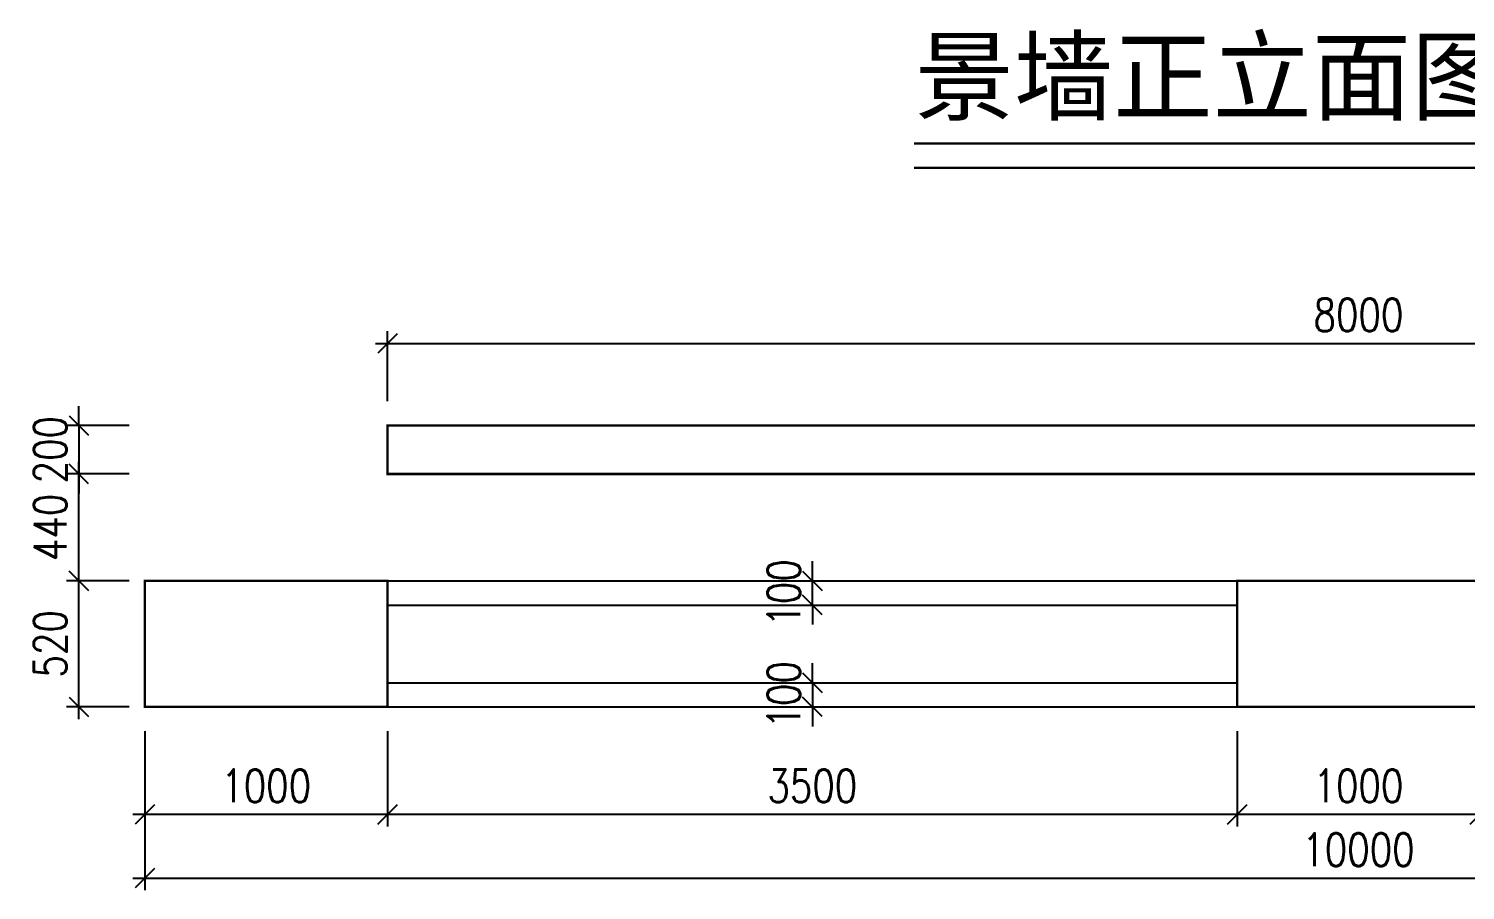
# Model space of a CAD drawing. Extents: x 249174 to 363784, y -3149 to 82603.
# Drawn here: x 326573 to 332492, y 49142 to 52692 of the extents above; entities that cross this region are included whole.
import ezdxf

# ---------------------------------------------------------------- set-up
doc = ezdxf.new("R2010")
doc.units = 0
doc.header["$LTSCALE"] = 1000
doc.header["$MEASUREMENT"] = 0
doc.layers.get('0').update_dxf_attribs({"linetype": 'CONTINUOUS'})
doc.layers.get('DEFPOINTS').update_dxf_attribs({"color": 6, "linetype": 'CONTINUOUS'})
for name, color, linetype in [('111', 4, 'CONTINUOUS'), ('DIM', 3, 'CONTINUOUS'), ('PUB_DIM', 84, 'CONTINUOUS')]:
    doc.layers.add(name, color=color, linetype=linetype)
doc.styles.add('DIM_FONT', font='SIMPLEX', dxfattribs={"width": 0.8})
doc.styles.add('HZTXT', font='SIMSUN.TTF')
doc.dimstyles.new('DIMN', dxfattribs={"dimtxt": 300, "dimasz": 1, "dimexe": 250, "dimexo": 300, "dimgap": 150, "dimtad": 1, "dimdec": 0, "dimzin": 0, "dimtxsty": 'DIM_FONT', "dimblk": '_DIMX', "dimblk1": '_DIMX', "dimblk2": '_DIMX', "dimcen": 100, "dimdle": 250, "dimclrd": 3, "dimclre": 3, "dimclrt": 7, "dimazin": 3, "dimtfac": 1, "dimtdec": 0, "dimtix": 1, "dimtmove": 0, "dimatfit": 3, "dimtolj": 1, "dimtzin": 0})
doc.dimstyles.new('NORMAL', dxfattribs={"dimtxt": 200, "dimasz": 1, "dimexe": 250, "dimexo": 300, "dimgap": 150, "dimtad": 1, "dimdec": 0, "dimzin": 0, "dimtxsty": 'DIM_FONT', "dimblk": '_DIMX', "dimblk1": '_DIMX', "dimblk2": '_DIMX', "dimsah": 1, "dimcen": 100, "dimdle": 250, "dimclrd": 3, "dimclre": 3, "dimclrt": 7, "dimazin": 3, "dimtfac": 1, "dimtdec": 0, "dimtix": 1, "dimtmove": 0, "dimatfit": 3, "dimtolj": 1, "dimtzin": 0})

# ---------------------------------------------------------------- blocks, each defined once
blk = doc.blocks.new('_OBLIQUE')
at = {"color": 0, "linetype": 'BYBLOCK'}
blk.add_line((-0.5, -0.5), (0.5, 0.5), dxfattribs=at)
blk = doc.blocks.new('*D384')
at = {"color": 3, "linetype": 'BYBLOCK'}
for p, q in [((325360.5, -134202.3), (325360.5, -134122.3)), ((325568.5, -134202.3), (325310.5, -134202.3)), ((325360.5, -134202.3), (325360.5, -134402.3)), ((325568.5, -134402.3), (325310.5, -134402.3)), ((325360.5, -134402.3), (325360.5, -134482.3))]:
    blk.add_line(p, q, dxfattribs=at)
at = {"layer": 'DEFPOINTS', "color": 0, "linetype": 'BYBLOCK'}
for p in [(325668.5, -134202.3), (325360.5, -134402.3), (325668.5, -134402.3)]:
    blk.add_point(p, dxfattribs=at)
at = {"color": 3, "linetype": 'BYBLOCK', "xscale": 80, "yscale": 80, "zscale": 80}
for p, rotation in [((325360.5, -134202.3), 270), ((325360.5, -134402.3), 90)]:
    blk.add_blockref('_OBLIQUE', p, dxfattribs=dict(at, rotation=rotation))
at = {"color": 7, "linetype": 'BYBLOCK', "insert": (325243, -134302.3), "char_height": 135, "attachment_point": 5, "rotation": 90, "style": 'DIM_FONT'}
blk.add_mtext('\\A1;200', dxfattribs=at)
blk = doc.blocks.new('_DIMX')
blk.add_line((-150, 0), (150, 0))
at = {"const_width": 50}
blk.add_lwpolyline([(-70, -70), (70, 70)], dxfattribs=at)
blk = doc.blocks.new('*D381')
at = {"color": 3, "linetype": 'BYBLOCK'}
for p, q in [((325632.8, -135462.2), (325632.8, -135854.9)), ((326632.8, -135462.2), (326632.8, -135854.9)), ((326682.8, -135804.9), (325582.8, -135804.9))]:
    blk.add_line(p, q, dxfattribs=at)
at = {"layer": 'DEFPOINTS', "color": 0, "linetype": 'BYBLOCK'}
for p in [(325632.8, -135362.2), (326632.8, -135362.2), (325632.8, -135804.9)]:
    blk.add_point(p, dxfattribs=at)
at = {"color": 3, "linetype": 'BYBLOCK', "xscale": 80, "yscale": 80, "zscale": 80, "rotation": 180}
blk.add_blockref('_OBLIQUE', (325632.8, -135804.9), dxfattribs=at)
at = {"color": 3, "linetype": 'BYBLOCK', "xscale": 80, "yscale": 80, "zscale": 80}
blk.add_blockref('_OBLIQUE', (326632.8, -135804.9), dxfattribs=at)
at = {"color": 7, "linetype": 'BYBLOCK', "insert": (326132.8, -135687.4), "char_height": 135, "attachment_point": 5, "style": 'DIM_FONT'}
blk.add_mtext('\\A1;1000', dxfattribs=at)
blk = doc.blocks.new('*D376')
at = {"color": 3, "linetype": 'BYBLOCK'}
for p, q in [((325632.8, -135783.5), (325632.8, -136117.7)), ((335632.8, -135783.5), (335632.8, -136117.7)), ((325582.8, -136067.7), (335682.8, -136067.7))]:
    blk.add_line(p, q, dxfattribs=at)
at = {"layer": 'DEFPOINTS', "color": 0, "linetype": 'BYBLOCK'}
for p in [(325632.8, -135683.5), (335632.8, -135683.5), (335632.8, -136067.7)]:
    blk.add_point(p, dxfattribs=at)
at = {"color": 3, "linetype": 'BYBLOCK', "xscale": 80, "yscale": 80, "zscale": 80, "rotation": 180}
blk.add_blockref('_OBLIQUE', (325632.8, -136067.7), dxfattribs=at)
at = {"color": 3, "linetype": 'BYBLOCK', "xscale": 80, "yscale": 80, "zscale": 80}
blk.add_blockref('_OBLIQUE', (335632.8, -136067.7), dxfattribs=at)
at = {"color": 7, "linetype": 'BYBLOCK', "insert": (330632.8, -135950.2), "char_height": 135, "attachment_point": 5, "style": 'DIM_FONT'}
blk.add_mtext('\\A1;10000', dxfattribs=at)
blk = doc.blocks.new('*D383')
at = {"color": 3, "linetype": 'BYBLOCK'}
for p, q in [((325568.5, -134402.3), (325310.5, -134402.3)), ((325360.5, -134892.2), (325360.5, -134352.3)), ((325568.5, -134842.2), (325310.5, -134842.2))]:
    blk.add_line(p, q, dxfattribs=at)
at = {"layer": 'DEFPOINTS', "color": 0, "linetype": 'BYBLOCK'}
for p in [(325360.5, -134402.3), (325668.5, -134402.3), (325668.5, -134842.2)]:
    blk.add_point(p, dxfattribs=at)
at = {"color": 3, "linetype": 'BYBLOCK', "xscale": 80, "yscale": 80, "zscale": 80}
for p, rotation in [((325360.5, -134402.3), 90), ((325360.5, -134842.2), 270)]:
    blk.add_blockref('_OBLIQUE', p, dxfattribs=dict(at, rotation=rotation))
at = {"color": 7, "linetype": 'BYBLOCK', "insert": (325243, -134622.3), "char_height": 135, "attachment_point": 5, "rotation": 90, "style": 'DIM_FONT'}
blk.add_mtext('\\A1;440', dxfattribs=at)
blk = doc.blocks.new('*D379')
at = {"color": 3, "linetype": 'BYBLOCK'}
for p, q in [((325360.5, -135412.2), (325360.5, -134792.2)), ((325568.5, -134842.2), (325310.5, -134842.2)), ((325568.5, -135362.2), (325310.5, -135362.2))]:
    blk.add_line(p, q, dxfattribs=at)
at = {"layer": 'DEFPOINTS', "color": 0, "linetype": 'BYBLOCK'}
for p in [(325360.5, -134842.2), (325668.5, -134842.2), (325668.5, -135362.2)]:
    blk.add_point(p, dxfattribs=at)
at = {"color": 3, "linetype": 'BYBLOCK', "xscale": 80, "yscale": 80, "zscale": 80}
for p, rotation in [((325360.5, -134842.2), 90), ((325360.5, -135362.2), 270)]:
    blk.add_blockref('_OBLIQUE', p, dxfattribs=dict(at, rotation=rotation))
at = {"color": 7, "linetype": 'BYBLOCK', "insert": (325243, -135102.2), "char_height": 135, "attachment_point": 5, "rotation": 90, "style": 'DIM_FONT'}
blk.add_mtext('\\A1;520', dxfattribs=at)
blk = doc.blocks.new('*D375')
at = {"color": 3, "linetype": 'BYBLOCK'}
for p, q in [((326632.8, -134102.3), (326632.8, -133814.3)), ((334632.8, -134102.3), (334632.8, -133814.3)), ((326582.8, -133864.3), (334682.8, -133864.3))]:
    blk.add_line(p, q, dxfattribs=at)
at = {"layer": 'DEFPOINTS', "color": 0, "linetype": 'BYBLOCK'}
for p in [(334632.8, -133864.3), (326632.8, -134202.3), (334632.8, -134202.3)]:
    blk.add_point(p, dxfattribs=at)
at = {"color": 3, "linetype": 'BYBLOCK', "xscale": 80, "yscale": 80, "zscale": 80, "rotation": 180}
blk.add_blockref('_OBLIQUE', (326632.8, -133864.3), dxfattribs=at)
at = {"color": 3, "linetype": 'BYBLOCK', "xscale": 80, "yscale": 80, "zscale": 80}
blk.add_blockref('_OBLIQUE', (334632.8, -133864.3), dxfattribs=at)
at = {"color": 7, "linetype": 'BYBLOCK', "insert": (330632.8, -133746.8), "char_height": 135, "attachment_point": 5, "style": 'DIM_FONT'}
blk.add_mtext('\\A1;8000', dxfattribs=at)
blk = doc.blocks.new('*D382')
at = {"color": 3, "linetype": 'BYBLOCK'}
for p, q in [((330132.8, -135462.2), (330132.8, -135854.9)), ((331132.8, -135462.2), (331132.8, -135854.9)), ((331182.8, -135804.9), (330082.8, -135804.9))]:
    blk.add_line(p, q, dxfattribs=at)
at = {"layer": 'DEFPOINTS', "color": 0, "linetype": 'BYBLOCK'}
for p in [(330132.8, -135362.2), (331132.8, -135362.2), (330132.8, -135804.9)]:
    blk.add_point(p, dxfattribs=at)
at = {"color": 3, "linetype": 'BYBLOCK', "xscale": 80, "yscale": 80, "zscale": 80, "rotation": 180}
blk.add_blockref('_OBLIQUE', (330132.8, -135804.9), dxfattribs=at)
at = {"color": 3, "linetype": 'BYBLOCK', "xscale": 80, "yscale": 80, "zscale": 80}
blk.add_blockref('_OBLIQUE', (331132.8, -135804.9), dxfattribs=at)
at = {"color": 7, "linetype": 'BYBLOCK', "insert": (330632.8, -135687.4), "char_height": 135, "attachment_point": 5, "style": 'DIM_FONT'}
blk.add_mtext('\\A1;1000', dxfattribs=at)
blk = doc.blocks.new('*D378')
at = {"color": 3, "linetype": 'BYBLOCK'}
for p, q in [((328382.8, -135262.2), (328382.8, -135182.2)), ((328382.8, -135262.2), (328382.8, -135362.2)), ((328382.8, -135362.2), (328382.8, -135442.2))]:
    blk.add_line(p, q, dxfattribs=at)
at = {"layer": 'DEFPOINTS', "color": 0, "linetype": 'BYBLOCK'}
for p in [(328382.8, -135262.2), (328382.8, -135362.2), (328382.8, -135362.2)]:
    blk.add_point(p, dxfattribs=at)
at = {"color": 3, "linetype": 'BYBLOCK', "xscale": 80, "yscale": 80, "zscale": 80}
for p, rotation in [((328382.8, -135262.2), 270), ((328382.8, -135362.2), 90)]:
    blk.add_blockref('_OBLIQUE', p, dxfattribs=dict(at, rotation=rotation))
at = {"color": 7, "linetype": 'BYBLOCK', "insert": (328265.3, -135312.2), "char_height": 135, "attachment_point": 5, "rotation": 90, "style": 'DIM_FONT'}
blk.add_mtext('\\A1;100', dxfattribs=at)
blk = doc.blocks.new('*D380')
at = {"color": 3, "linetype": 'BYBLOCK'}
for p, q in [((326632.8, -135462.2), (326632.8, -135854.9)), ((330132.8, -135462.2), (330132.8, -135854.9)), ((330182.8, -135804.9), (326582.8, -135804.9))]:
    blk.add_line(p, q, dxfattribs=at)
at = {"layer": 'DEFPOINTS', "color": 0, "linetype": 'BYBLOCK'}
for p in [(326632.8, -135362.2), (330132.8, -135362.2), (326632.8, -135804.9)]:
    blk.add_point(p, dxfattribs=at)
at = {"color": 3, "linetype": 'BYBLOCK', "xscale": 80, "yscale": 80, "zscale": 80, "rotation": 180}
blk.add_blockref('_OBLIQUE', (326632.8, -135804.9), dxfattribs=at)
at = {"color": 3, "linetype": 'BYBLOCK', "xscale": 80, "yscale": 80, "zscale": 80}
blk.add_blockref('_OBLIQUE', (330132.8, -135804.9), dxfattribs=at)
at = {"color": 7, "linetype": 'BYBLOCK', "insert": (328382.8, -135687.4), "char_height": 135, "attachment_point": 5, "style": 'DIM_FONT'}
blk.add_mtext('\\A1;3500', dxfattribs=at)
blk = doc.blocks.new('*D385')
at = {"color": 3, "linetype": 'BYBLOCK'}
for p, q in [((328382.8, -134842.2), (328382.8, -134762.2)), ((328382.8, -134942.2), (328382.8, -134842.2)), ((328382.8, -134942.2), (328382.8, -135022.2))]:
    blk.add_line(p, q, dxfattribs=at)
at = {"layer": 'DEFPOINTS', "color": 0, "linetype": 'BYBLOCK'}
for p in [(328382.8, -134842.2), (328382.8, -134842.2), (328382.8, -134942.2)]:
    blk.add_point(p, dxfattribs=at)
at = {"color": 3, "linetype": 'BYBLOCK', "xscale": 80, "yscale": 80, "zscale": 80}
for p, rotation in [((328382.8, -134842.2), 270), ((328382.8, -134942.2), 90)]:
    blk.add_blockref('_OBLIQUE', p, dxfattribs=dict(at, rotation=rotation))
at = {"color": 7, "linetype": 'BYBLOCK', "insert": (328265.3, -134892.2), "char_height": 135, "attachment_point": 5, "rotation": 90, "style": 'DIM_FONT'}
blk.add_mtext('\\A1;100', dxfattribs=at)

msp = doc.modelspace()

# ---------------------------------------------------------------- linework, layer by layer
at = {"layer": '111', "linetype": 'BYBLOCK'}
for p, q in [((328051.6, 50417.7), (336051.6, 50417.7)), ((328051.6, 50317.7), (331551.6, 50317.7)), ((328051.6, 49997.7), (331551.6, 49997.7)), ((328051.6, 49897.7), (336051.6, 49897.7))]:
    msp.add_line(p, q, dxfattribs=at)
at = {"layer": '111', "linetype": 'BYBLOCK', "const_width": 10}
for points in [[(328051.6, 51057.6), (336051.6, 51057.6), (336051.6, 50857.6), (328051.6, 50857.6)], [(327051.6, 50417.7), (328051.6, 50417.7), (328051.6, 49897.7), (327051.6, 49897.7)], [(331551.6, 50417.7), (332551.6, 50417.7), (332551.6, 49897.7), (331551.6, 49897.7)]]:
    msp.add_lwpolyline(points, close=True, dxfattribs=at)
at = {"layer": 'DIM', "linetype": 'BYBLOCK', "const_width": 10}
for points in [[(330220.4, 52219), (333560.5, 52219)], [(330220.4, 52119), (333560.5, 52119)]]:
    msp.add_lwpolyline(points, dxfattribs=at)

# ---------------------------------------------------------------- texts
at = {"layer": 'DIM', "linetype": 'BYBLOCK', "style": 'HZTXT'}
msp.add_text('景墙正立面图', height=300, dxfattribs=at).set_placement((330223.2, 52346.1))

# ---------------------------------------------------------------- dimensions: what is measured, and where the dimension line sits
at = {"layer": '111', "linetype": 'BYBLOCK'}
for base, p1, p2, picture, middle in [((329801.6, 50417.7), (329801.6, 50317.7), (329801.6, 50417.7), '*D385', (329684.1, 50367.7)), ((329801.6, 49897.7), (329801.6, 49997.7), (329801.6, 49897.7), '*D378', (329684.1, 49947.7))]:
    dim = msp.add_linear_dim(base=base, p1=p1, p2=p2, angle=90, dimstyle='NORMAL', override={"dimtxt": 135, "dimasz": 80, "dimexe": 100, "dimexo": 100, "dimgap": 50, "dimblk1": 'OBLIQUE', "dimblk2": 'OBLIQUE', "dimdle": 50}, dxfattribs=at)
    dim.commit()
    dim.dimension.update_dxf_attribs({"geometry": picture, "text_midpoint": middle, "insert": (1418.8, 185259.9)})
at = {"layer": 'PUB_DIM', "linetype": 'BYBLOCK'}
for base, p1, p2, picture, middle in [((336051.6, 51395.7), (328051.6, 51057.6), (336051.6, 51057.6), '*D375', (332051.6, 51513.2)), ((337051.6, 49192.3), (327051.6, 49576.4), (337051.6, 49576.4), '*D376', (332051.6, 49309.8))]:
    dim = msp.add_linear_dim(base=base, p1=p1, p2=p2, dimstyle='DIMN', override={"dimtxt": 135, "dimasz": 80, "dimexe": 50, "dimexo": 100, "dimgap": 50, "dimblk1": 'OBLIQUE', "dimblk2": 'OBLIQUE', "dimsah": 1, "dimdle": 50}, dxfattribs=at)
    dim.commit()
    dim.dimension.update_dxf_attribs({"geometry": picture, "text_midpoint": middle, "insert": (1418.8, 185259.9)})
for base, p1, p2, picture, middle in [((326779.2, 50857.6), (327087.3, 51057.6), (327087.3, 50857.6), '*D384', (326661.7, 50957.6)), ((326779.2, 50857.6), (327087.3, 50417.7), (327087.3, 50857.6), '*D383', (326661.7, 50637.7)), ((326779.2, 50417.7), (327087.3, 49897.7), (327087.3, 50417.7), '*D379', (326661.7, 50157.7))]:
    dim = msp.add_linear_dim(base=base, p1=p1, p2=p2, angle=90, dimstyle='DIMN', override={"dimtxt": 135, "dimasz": 80, "dimexe": 50, "dimexo": 100, "dimgap": 50, "dimblk1": 'OBLIQUE', "dimblk2": 'OBLIQUE', "dimsah": 1, "dimdle": 50}, dxfattribs=at)
    dim.commit()
    dim.dimension.update_dxf_attribs({"geometry": picture, "text_midpoint": middle, "insert": (1418.8, 185259.9)})
for p1, p2, picture, middle in [((328051.6, 49897.7), (327051.6, 49897.7), '*D381', (327551.6, 49572.6)), ((331551.6, 49897.7), (328051.6, 49897.7), '*D380', (329801.6, 49572.6)), ((332551.6, 49897.7), (331551.6, 49897.7), '*D382', (332051.6, 49572.6))]:
    dim = msp.add_aligned_dim(p1=p1, p2=p2, distance=442.6, dimstyle='DIMN', override={"dimtxt": 135, "dimasz": 80, "dimexe": 50, "dimexo": 100, "dimgap": 50, "dimblk1": 'OBLIQUE', "dimblk2": 'OBLIQUE', "dimsah": 1, "dimdle": 50}, dxfattribs=at)
    dim.commit()
    dim.dimension.update_dxf_attribs({"geometry": picture, "text_midpoint": middle, "insert": (1418.8, 185259.9)})

doc.saveas('drawing.dxf')
